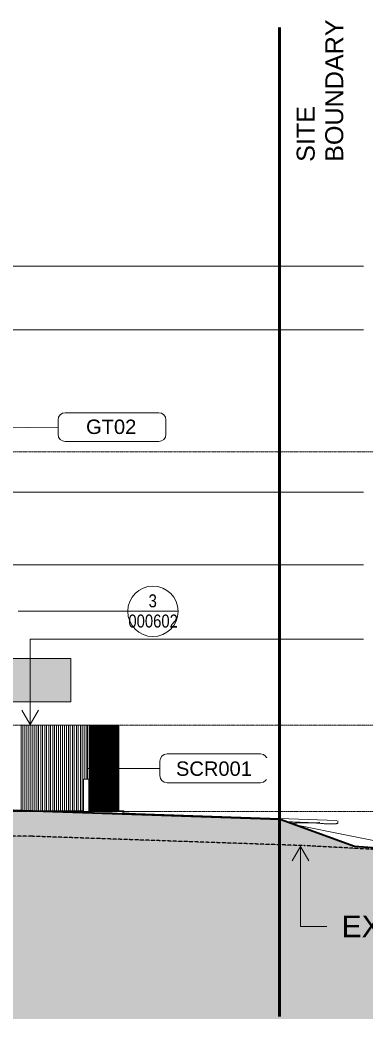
# Model space of a CAD drawing. Header units: millimetres. Extents: x 4237772 to 4686020, y -673 to 29459.
# Drawn here: x 4353782 to 4363405, y -567 to 27199 of the extents above; entities that cross this region are included whole.
import ezdxf

# ---------------------------------------------------------------- set-up
doc = ezdxf.new("R2010")
doc.units = ezdxf.units.MM
for name, pattern in [('AEC_Center', [24, 12, -4, 4, -4]), ('BOUNDARY', [16, 10, -3, 0, -3]), ('Existing Ground', [4.5, 3, -1.5])]:
    doc.linetypes.add(name, pattern=pattern)
for name, color, linetype, lineweight in [('A-ANNO-SYMB', 150, 'Continuous', 5), ('A-DETL', 90, 'Continuous', 18), ('A-DETL-GENF', 92, 'Continuous', 5), ('A-FLOR', 192, 'Continuous', 5), ('A-FLOR-LEVL', 51, 'Continuous', 5), ('A-GENM', 13, 'Continuous', 5), ('A-GLAZ-CWMG', 51, 'Continuous', 5), ('A-ROOF-IDEN', 132, 'Continuous', 5), ('A-WALL-IDEN', 211, 'Continuous', 5), ('C-TOPO', 7, 'Continuous', 5), ('G-ANNO-TEXT', 231, 'Continuous', 5), ('P-EQPM', 6, 'Continuous', 5), ('Q-SPCQ', 91, 'Continuous', 5)]:
    doc.layers.add(name, color=color, linetype=linetype, lineweight=lineweight)
doc.styles.add('Arial', font='arial.ttf', dxfattribs={"height": 500})
doc.styles.add('Arial Narrow_1', font='ARIALN.TTF', dxfattribs={"height": 360})
doc.styles.add('Arial_1', font='arial.ttf', dxfattribs={"height": 600})
doc.styles.add('Arial_2', font='arial.ttf', dxfattribs={"height": 400})

# ---------------------------------------------------------------- blocks, each defined once
blk = doc.blocks.new('Rectangular Mullion - 50 x 50mm-1158589-SECTION - GRIDS C4-C5')
at = {"layer": 'A-GLAZ-CWMG'}
for p, q in [((4356523, 7600), (4356527, 7600)), ((4356527, 7600), (4356527, 5215))]:
    blk.add_line(p, q, dxfattribs=at)
blk = doc.blocks.new('Rectangular Mullion - 50 x 50mm-V1-SECTION - GRIDS C4-C5')
at = {"layer": 'A-GLAZ-CWMG'}
for p, q in [((4356508, 7600), (4356516, 7600)), ((4356516, 7600), (4356523, 7600)), ((4356516, 7600), (4356516, 5215)), ((4356523, 7600), (4356523, 5215))]:
    blk.add_line(p, q, dxfattribs=at)
blk = doc.blocks.new('Rectangular Mullion - 50 x 50mm-V2-SECTION - GRIDS C4-C5')
at = {"layer": 'A-GLAZ-CWMG'}
for p, q in [((4355572, 7600), (4355622, 7600)), ((4355572, 7600), (4355572, 6100)), ((4355622, 7600), (4355622, 6100))]:
    blk.add_line(p, q, dxfattribs=at)
blk = doc.blocks.new('Rectangular Mullion - 50 x 50mm-V3-SECTION - GRIDS C4-C5')
at = {"layer": 'A-GLAZ-CWMG'}
for p, q in [((4355462, 7600), (4355512, 7600)), ((4355462, 7600), (4355462, 5215)), ((4355512, 7600), (4355512, 5215))]:
    blk.add_line(p, q, dxfattribs=at)
blk = doc.blocks.new('Rectangular Mullion - 50 x 50mm-V4-SECTION - GRIDS C4-C5')
at = {"layer": 'A-GLAZ-CWMG'}
for p, q in [((4354032, 7600), (4354082, 7600)), ((4354032, 7600), (4354032, 5217)), ((4354082, 7600), (4354082, 5215))]:
    blk.add_line(p, q, dxfattribs=at)
blk = doc.blocks.new('Rectangular Mullion - 50 x 50mm-V5-SECTION - GRIDS C4-C5')
at = {"layer": 'A-GLAZ-CWMG'}
for p, q in [((4353922, 7600), (4353972, 7600)), ((4353922, 7600), (4353922, 5221)), ((4353972, 7600), (4353972, 5219))]:
    blk.add_line(p, q, dxfattribs=at)
blk = doc.blocks.new('Rectangular Mullion - 50 x 50mm-V6-SECTION - GRIDS C4-C5')
at = {"layer": 'A-GLAZ-CWMG'}
for p, q in [((4353812, 7600), (4353862, 7600)), ((4353812, 7600), (4353812, 5224)), ((4353862, 7600), (4353862, 5223))]:
    blk.add_line(p, q, dxfattribs=at)
blk = doc.blocks.new('Mechanical - Condensers - Mechanical - Condensers-1249279-SECTION - GRIDS C4-C5')
at = {"layer": 'A-GENM'}
h = blk.add_hatch(color=256, dxfattribs=at)
h.paths.add_polyline_path([(4350696, 8350), (4351922, 8350), (4351922, 9350), (4351696, 9350), (4351696, 10990), (4350696, 10990), (4350696, 8615)])
h.paths.add_polyline_path([(4355196, 8350), (4355196, 9350), (4352935, 9350), (4352935, 8350), (4354865, 8350)])
h = blk.add_hatch(color=256, dxfattribs=at)
h.paths.add_polyline_path([(4351696, 9350), (4351922, 9350), (4351922, 9450), (4351796, 9450), (4351696, 9350)])
h.paths.add_polyline_path([(4353875, 9350), (4355196, 9350), (4355196, 9450), (4352935, 9449), (4352935, 9350)])
h = blk.add_hatch(color=256, dxfattribs=at)
h.paths.add_polyline_path([(4350596, 8250), (4351922, 8250), (4351922, 8350), (4350696, 8350), (4350600, 8253)])
h.paths.add_polyline_path([(4355196, 8250), (4355196, 8350), (4352935, 8350), (4352935, 8250), (4354865, 8250)])
for p, q in [((4355196, 9450), (4352935, 9450)), ((4355196, 9350), (4355196, 9450)), ((4355196, 9350), (4355196, 8350)), ((4355196, 8250), (4355196, 8350)), ((4352935, 8250), (4355196, 8250))]:
    blk.add_line(p, q, dxfattribs=at)
blk = doc.blocks.new('Water Tanks2 - Water Tanks-2269628-SECTION - GRIDS C4-C5')
at = {"layer": 'P-EQPM'}
for p, q in [((4352931, 7600), (4352871, 7600)), ((4353041, 7600), (4352981, 7600)), ((4353151, 7600), (4353091, 7600)), ((4353261, 7600), (4353201, 7600)), ((4353371, 7600), (4353314, 7600)), ((4353481, 7600), (4353422, 7600)), ((4353591, 7600), (4353532, 7600)), ((4353702, 7600), (4353642, 7600)), ((4353812, 7600), (4353752, 7600)), ((4353922, 7600), (4353862, 7600)), ((4354032, 7600), (4353972, 7600)), ((4354142, 7600), (4354082, 7600)), ((4354252, 7600), (4354193, 7600)), ((4354339, 7600), (4354302, 7600)), ((4354362, 7600), (4354339, 7600)), ((4354472, 7600), (4354412, 7600)), ((4354582, 7600), (4354522, 7600)), ((4354692, 7600), (4354632, 7600)), ((4354802, 7600), (4354742, 7600)), ((4354912, 7600), (4354853, 7600)), ((4355023, 7600), (4354963, 7600)), ((4355133, 7600), (4355072, 7600)), ((4355243, 7600), (4355183, 7600)), ((4355352, 7600), (4355293, 7600)), ((4355463, 7600), (4355403, 7600)), ((4355573, 7600), (4355513, 7600)), ((4355657, 7600), (4355623, 7600))]:
    blk.add_line(p, q, dxfattribs=at)
blk = doc.blocks.new('Bollard_Typical - 150mm Diameter - BOL001 _fixed_-1895789-SECTION - GRIDS C4-C5')
at = {"layer": 'Q-SPCQ', "lineweight": 18}
for p, q in [((4355546, 6100), (4355546, 5200)), ((4355607, 6100), (4355546, 6100)), ((4355696, 6100), (4355607, 6100)), ((4355696, 5200), (4355696, 6100))]:
    blk.add_line(p, q, dxfattribs=at)
blk = doc.blocks.new('Rectangular Mullion - 50 x 50mm-V202-SECTION - GRIDS C4-C5')
at = {"layer": 'A-GLAZ-CWMG'}
for p, q in [((4355656, 7600), (4355705, 7600)), ((4355656, 6100), (4355656, 7600)), ((4355705, 7600), (4355712, 7600)), ((4355705, 7600), (4355705, 5215)), ((4355712, 7600), (4355712, 5215))]:
    blk.add_line(p, q, dxfattribs=at)
blk = doc.blocks.new('Wall Tag - Wall Tag 15W-1077267-SECTION - GRIDS C4-C5')
at = {"layer": 'A-WALL-IDEN'}
for p, q in [((4360472, 6800), (4357872, 6800)), ((4357672, 6600), (4357672, 6200)), ((4360672, 6200), (4360672, 6600)), ((4357872, 6000), (4360472, 6000))]:
    blk.add_line(p, q, dxfattribs=at)
for centre, start, end in [((4357872, 6600), 90, 180), ((4360472, 6600), 360, 90), ((4357872, 6200), 180, 270), ((4360472, 6200), 270, 0)]:
    blk.add_arc(centre, 200, start, end, dxfattribs=at)
blk = doc.blocks.new('Section - Type 1-207233-SECTION - GRIDS C4-C5')
at = {"layer": 'A-ANNO-SYMB'}
blk.add_line((4356779, 10764), (4358179, 10764), dxfattribs=at)
for start, end in [(0, 180), (180, 0)]:
    blk.add_arc((4357479, 10764), 700, start, end, dxfattribs=at)
blk = doc.blocks.new('Gutter Tag - Roof Tag 15W-1593562-SECTION - GRIDS C4-C5')
at = {"layer": 'A-ROOF-IDEN'}
for p, q in [((4357641, 16284), (4355041, 16284)), ((4354841, 16084), (4354841, 15684)), ((4357841, 15684), (4357841, 16084)), ((4355041, 15484), (4357641, 15484))]:
    blk.add_line(p, q, dxfattribs=at)
for centre, start, end in [((4355041, 16084), 90, 180), ((4357641, 16084), 360, 90), ((4355041, 15684), 180, 270), ((4357641, 15684), 270, 0)]:
    blk.add_arc(centre, 200, start, end, dxfattribs=at)

msp = doc.modelspace()

# ---------------------------------------------------------------- hatches: boundary and pattern name
at = {"layer": 'A-DETL-GENF'}
h = msp.add_hatch(dxfattribs=at)
h.set_pattern_fill('FP_179', color=9, style=0, pattern_type=2)
h.set_pattern_definition([(135, (4308746.76, 10479), (-707.1068, 6e-14), [500, -500]), (135, (4308879.34, 10611.6), (-707.1068, 6e-14), [500, -500]), (135, (4309011.9, 10744.2), (-707.1068, 6e-14), [500, -500]), (45, (4308746.76, 10390.63), (0, 707.1068), [500, -500]), (45, (4308879.34, 10258.05), (0, 707.1068), [500, -500]), (45, (4309011.9, 10125.47), (0, 707.1068), [500, -500])])
h.paths.add_polyline_path([(4363256, 4200), (4363256, 4200), (4363279, 4195)])
h.paths.add_polyline_path([(4245977, -567), (4286240, -567), (4286240, -567), (4372683, -567), (4372683, 3455), (4371508, 3533), (4369528, 3533), (4367571, 3926), (4363179, 4217), (4363178, 4218), (4363083, 4224), (4362969, 4265), (4362957, 4270), (4361016, 4976), (4353322, 5241), (4353322, 4300), (4350898, 4300), (4350898, 4624), (4350622, 4900), (4335082, 4900), (4334682, 4500), (4334682, 4100), (4330682, 4100), (4330682, 4500), (4330282, 4900), (4314682, 4900), (4314382, 4600), (4314382, 4300), (4311982, 4300), (4311982, 4900), (4270800, 4900), (4277901, 5064), (4268019, 5024), (4264656, 5200), (4248842, 5200), (4245977, 5050), (4245977, 225)])

# ---------------------------------------------------------------- linework, layer by layer
at = {"layer": 'A-ANNO-SYMB'}
msp.add_line((4353731, 10764), (4356779, 10764), dxfattribs=at)
at = {"layer": 'A-DETL', "linetype": 'BOUNDARY', "lineweight": 50}
msp.add_line((4360996, -500), (4360996, 27000), dxfattribs=at)
at = {"layer": 'A-DETL', "lineweight": 35}
for p, q in [((4361016, 4976), (4353322, 5241)), ((4363083, 4224), (4361016, 4976)), ((4367587, 3925), (4363083, 4224))]:
    msp.add_line(p, q, dxfattribs=at)
at = {"layer": 'A-DETL', "lineweight": 13}
msp.add_line((4357696, 5200), (4356672, 5200), dxfattribs=at)
at = {"layer": 'A-DETL', "linetype": 'Existing Ground', "lineweight": 25}
for p, q in [((4354135, 4513), (4349498, 4565)), ((4361706, 4251), (4354076, 4513)), ((4367577, 3934), (4361706, 4251))]:
    msp.add_line(p, q, dxfattribs=at)
at = {"layer": 'A-FLOR'}
for p, q in [((4354084, 5215), (4355547, 5215)), ((4355124, 5200), (4356302, 5200)), ((4355152, 5178), (4356302, 5166)), ((4355695, 5215), (4356302, 5215)), ((4355839, 5171), (4355839, 5215)), ((4356672, 5215), (4356302, 5215)), ((4356672, 5200), (4356302, 5200)), ((4358153, 5075), (4356302, 5166)), ((4356806, 5154), (4356633, 5160)), ((4356672, 5157), (4356672, 5215)), ((4356672, 5157), (4356672, 5200)), ((4356722, 5157), (4362591, 4955)), ((4362008, 4885), (4361150, 4927)), ((4361175, 4918), (4361968, 4887)), ((4361480, 4880), (4361285, 4878)), ((4361970, 4887), (4362008, 4885)), ((4362008, 4885), (4361987, 4885)), ((4362624, 4871), (4362624, 4944))]:
    msp.add_line(p, q, dxfattribs=at)
at = {"layer": 'A-FLOR', "lineweight": 15}
for p, q in [((4355124, 5200), (4354519, 5200)), ((4355124, 5179), (4355124, 5200))]:
    msp.add_line(p, q, dxfattribs=at)
at = {"layer": 'A-FLOR'}
for points in [[(4356302, 5166), (4356317, 5166), (4356331, 5166), (4356345, 5166)], [(4356624, 5161), (4356628, 5160), (4356632, 5160), (4356636, 5160)], [(4362121, 4894), (4362085, 4891), (4362048, 4888), (4362008, 4885)], [(4362624, 4944), (4362624, 4944), (4362624, 4945), (4362623, 4945)]]:
    msp.add_open_spline(points, degree=3, dxfattribs=at)
at = {"layer": 'A-FLOR-LEVL', "linetype": 'AEC_Center'}
for p, q in [((4238572, 15200), (4377820, 15200)), ((4238572, 7600), (4377820, 7600)), ((4238572, 5200), (4377820, 5200))]:
    msp.add_line(p, q, dxfattribs=at)
at = {"layer": 'A-ROOF-IDEN'}
msp.add_line((4352687, 15857), (4354841, 15884), dxfattribs=at)
at = {"layer": 'A-WALL-IDEN'}
msp.add_line((4355682, 6400), (4357672, 6400), dxfattribs=at)
at = {"layer": 'C-TOPO'}
for p, q in [((4361349, 4873), (4361296, 4874)), ((4361349, 4873), (4361349, 4873)), ((4361426, 4871), (4361349, 4873)), ((4361427, 4871), (4361426, 4871)), ((4361426, 4871), (4361426, 4871)), ((4361503, 4884), (4361427, 4871)), ((4361504, 4884), (4361503, 4884)), ((4361580, 4884), (4361504, 4884)), ((4361581, 4884), (4361580, 4884)), ((4361657, 4885), (4361581, 4884)), ((4361658, 4885), (4361657, 4885)), ((4361659, 4885), (4361658, 4885)), ((4361735, 4885), (4361659, 4885)), ((4361736, 4885), (4361735, 4885)), ((4361812, 4886), (4361736, 4885)), ((4361813, 4886), (4361812, 4886)), ((4361813, 4886), (4361813, 4886)), ((4361889, 4886), (4361813, 4886)), ((4361891, 4886), (4361889, 4886)), ((4361892, 4886), (4361891, 4886)), ((4361968, 4887), (4361892, 4886)), ((4361969, 4887), (4361968, 4887)), ((4361970, 4887), (4361969, 4887)), ((4362008, 4883), (4361970, 4887)), ((4362120, 4872), (4362117, 4872)), ((4362243, 4862), (4362222, 4864)), ((4362311, 4858), (4362304, 4859)), ((4362401, 4855), (4362391, 4855)), ((4362457, 4854), (4362447, 4854)), ((4362519, 4856), (4362514, 4855)), ((4362558, 4858), (4362550, 4858)), ((4362613, 4873), (4362608, 4870)), ((4362617, 4876), (4362614, 4873)), ((4362623, 4892), (4362624, 4888))]:
    msp.add_line(p, q, dxfattribs=at)
at = {"layer": 'C-TOPO', "lineweight": 20}
for p, q in [((4362962, 4523), (4361401, 4836)), ((4363748, 4364), (4362962, 4523))]:
    msp.add_line(p, q, dxfattribs=at)
at = {"layer": 'C-TOPO', "flags": 128}
for points in [[(4362044, 4879), (4362026, 4881), (4362008, 4883)], [(4362045, 4879), (4362044, 4879), (4362044, 4879)], [(4362046, 4879), (4362046, 4879), (4362045, 4879)], [(4362115, 4872), (4362081, 4876), (4362046, 4879)], [(4362117, 4872), (4362116, 4872), (4362115, 4872)], [(4362181, 4867), (4362149, 4869), (4362121, 4872)], [(4362182, 4867), (4362182, 4867), (4362181, 4867)], [(4362184, 4867), (4362183, 4867), (4362182, 4867)], [(4362221, 4864), (4362214, 4864), (4362184, 4867)], [(4362245, 4862), (4362244, 4862), (4362243, 4862)], [(4362246, 4862), (4362246, 4862), (4362245, 4862)], [(4362301, 4859), (4362274, 4860), (4362246, 4862)], [(4362303, 4859), (4362302, 4859), (4362301, 4859)], [(4362304, 4859), (4362303, 4859), (4362303, 4859)], [(4362354, 4856), (4362330, 4857), (4362312, 4858)], [(4362356, 4856), (4362355, 4856), (4362354, 4856)], [(4362389, 4855), (4362379, 4855), (4362356, 4856)], [(4362402, 4855), (4362402, 4855), (4362401, 4855)], [(4362404, 4855), (4362403, 4855), (4362402, 4855)], [(4362445, 4854), (4362425, 4854), (4362404, 4855)], [(4362447, 4854), (4362446, 4854), (4362445, 4854)], [(4362484, 4854), (4362466, 4854), (4362458, 4854)], [(4362485, 4854), (4362484, 4854), (4362484, 4854)], [(4362487, 4854), (4362486, 4854), (4362485, 4854)], [(4362513, 4855), (4362504, 4855), (4362487, 4854)], [(4362520, 4856), (4362520, 4856), (4362519, 4856)], [(4362521, 4855), (4362521, 4855), (4362520, 4856)], [(4362548, 4858), (4362535, 4856), (4362521, 4855)], [(4362549, 4858), (4362549, 4858), (4362548, 4858)], [(4362550, 4858), (4362550, 4858), (4362549, 4858)], [(4362573, 4861), (4362562, 4859), (4362558, 4859)], [(4362574, 4861), (4362574, 4861), (4362573, 4861)], [(4362573, 4861), (4362573, 4861), (4362573, 4861)], [(4362591, 4864), (4362584, 4863), (4362574, 4861)], [(4362607, 4870), (4362601, 4867), (4362593, 4865)], [(4362593, 4865), (4362593, 4865), (4362593, 4865)], [(4362608, 4870), (4362608, 4870), (4362607, 4870)], [(4362618, 4876), (4362617, 4876), (4362617, 4876)], [(4362623, 4883), (4362621, 4880), (4362618, 4876)], [(4362618, 4876), (4362618, 4876), (4362618, 4876)], [(4362623, 4892), (4362623, 4892), (4362623, 4892)], [(4362623, 4884), (4362623, 4884), (4362623, 4883)], [(4362623, 4883), (4362623, 4883), (4362623, 4883)]]:
    msp.add_lwpolyline(points, dxfattribs=at)
at = {"layer": 'G-ANNO-TEXT', "color": 7}
for p, q in [((4344406, 20361), (4363338, 20361)), ((4349154, 18585), (4363338, 18585)), ((4352789, 14073), (4363338, 14073)), ((4352168, 12055), (4363338, 12055)), ((4354068, 9993), (4363338, 9993)), ((4354068, 7617), (4354068, 9993)), ((4354068, 7617), (4353837, 8017)), ((4354068, 7617), (4354299, 8017)), ((4361582, 4227), (4361351, 3827)), ((4361582, 4227), (4361813, 3827)), ((4361582, 4227), (4361582, 2007)), ((4361582, 2007), (4362319, 2007))]:
    msp.add_line(p, q, dxfattribs=at)

# ---------------------------------------------------------------- block references
at = {"layer": 'A-ANNO-SYMB'}
msp.add_blockref('Section - Type 1-207233-SECTION - GRIDS C4-C5', (0, 0), dxfattribs=at)
at = {"layer": 'A-GENM'}
msp.add_blockref('Mechanical - Condensers - Mechanical - Condensers-1249279-SECTION - GRIDS C4-C5', (0, 0), dxfattribs=at)
at = {"layer": 'A-GLAZ-CWMG'}
for name, p in [('Rectangular Mullion - 50 x 50mm-V6-SECTION - GRIDS C4-C5', (0, 0)), ('Rectangular Mullion - 50 x 50mm-V5-SECTION - GRIDS C4-C5', (0, 0)), ('Rectangular Mullion - 50 x 50mm-V4-SECTION - GRIDS C4-C5', (0, 0)), ('Rectangular Mullion - 50 x 50mm-V3-SECTION - GRIDS C4-C5', (-1320, 0)), ('Rectangular Mullion - 50 x 50mm-V3-SECTION - GRIDS C4-C5', (-1210, 0)), ('Rectangular Mullion - 50 x 50mm-V3-SECTION - GRIDS C4-C5', (-1100, 0)), ('Rectangular Mullion - 50 x 50mm-V3-SECTION - GRIDS C4-C5', (-990, 0)), ('Rectangular Mullion - 50 x 50mm-V3-SECTION - GRIDS C4-C5', (-880, 0)), ('Rectangular Mullion - 50 x 50mm-V3-SECTION - GRIDS C4-C5', (-770, 0)), ('Rectangular Mullion - 50 x 50mm-V3-SECTION - GRIDS C4-C5', (-660, 0)), ('Rectangular Mullion - 50 x 50mm-V3-SECTION - GRIDS C4-C5', (-550, 0)), ('Rectangular Mullion - 50 x 50mm-V3-SECTION - GRIDS C4-C5', (-440, 0)), ('Rectangular Mullion - 50 x 50mm-V3-SECTION - GRIDS C4-C5', (-330, 0)), ('Rectangular Mullion - 50 x 50mm-V3-SECTION - GRIDS C4-C5', (-220, 0)), ('Rectangular Mullion - 50 x 50mm-V3-SECTION - GRIDS C4-C5', (-110, 0)), ('Rectangular Mullion - 50 x 50mm-V3-SECTION - GRIDS C4-C5', (0, 0)), ('Rectangular Mullion - 50 x 50mm-V2-SECTION - GRIDS C4-C5', (0, 0)), ('Rectangular Mullion - 50 x 50mm-V202-SECTION - GRIDS C4-C5', (0, 0)), ('Rectangular Mullion - 50 x 50mm-V1-SECTION - GRIDS C4-C5', (-796, 0)), ('Rectangular Mullion - 50 x 50mm-V1-SECTION - GRIDS C4-C5', (-781, 0)), ('Rectangular Mullion - 50 x 50mm-V1-SECTION - GRIDS C4-C5', (-766, 0)), ('Rectangular Mullion - 50 x 50mm-V1-SECTION - GRIDS C4-C5', (-752, 0)), ('Rectangular Mullion - 50 x 50mm-V1-SECTION - GRIDS C4-C5', (-737, 0)), ('Rectangular Mullion - 50 x 50mm-V1-SECTION - GRIDS C4-C5', (-722, 0)), ('Rectangular Mullion - 50 x 50mm-V1-SECTION - GRIDS C4-C5', (-707, 0)), ('Rectangular Mullion - 50 x 50mm-V1-SECTION - GRIDS C4-C5', (-693, 0)), ('Rectangular Mullion - 50 x 50mm-V1-SECTION - GRIDS C4-C5', (-678, 0)), ('Rectangular Mullion - 50 x 50mm-V1-SECTION - GRIDS C4-C5', (-663, 0)), ('Rectangular Mullion - 50 x 50mm-V1-SECTION - GRIDS C4-C5', (-649, 0)), ('Rectangular Mullion - 50 x 50mm-V1-SECTION - GRIDS C4-C5', (-634, 0)), ('Rectangular Mullion - 50 x 50mm-V1-SECTION - GRIDS C4-C5', (-619, 0)), ('Rectangular Mullion - 50 x 50mm-V1-SECTION - GRIDS C4-C5', (-604, 0)), ('Rectangular Mullion - 50 x 50mm-V1-SECTION - GRIDS C4-C5', (-590, 0)), ('Rectangular Mullion - 50 x 50mm-V1-SECTION - GRIDS C4-C5', (-575, 0)), ('Rectangular Mullion - 50 x 50mm-V1-SECTION - GRIDS C4-C5', (-560, 0)), ('Rectangular Mullion - 50 x 50mm-V1-SECTION - GRIDS C4-C5', (-545, 0)), ('Rectangular Mullion - 50 x 50mm-V1-SECTION - GRIDS C4-C5', (-531, 0)), ('Rectangular Mullion - 50 x 50mm-V1-SECTION - GRIDS C4-C5', (-516, 0)), ('Rectangular Mullion - 50 x 50mm-V1-SECTION - GRIDS C4-C5', (-501, 0)), ('Rectangular Mullion - 50 x 50mm-V1-SECTION - GRIDS C4-C5', (-486, 0)), ('Rectangular Mullion - 50 x 50mm-V1-SECTION - GRIDS C4-C5', (-472, 0)), ('Rectangular Mullion - 50 x 50mm-V1-SECTION - GRIDS C4-C5', (-457, 0)), ('Rectangular Mullion - 50 x 50mm-V1-SECTION - GRIDS C4-C5', (-442, 0)), ('Rectangular Mullion - 50 x 50mm-V1-SECTION - GRIDS C4-C5', (-427, 0)), ('Rectangular Mullion - 50 x 50mm-V1-SECTION - GRIDS C4-C5', (-413, 0)), ('Rectangular Mullion - 50 x 50mm-V1-SECTION - GRIDS C4-C5', (-398, 0)), ('Rectangular Mullion - 50 x 50mm-V1-SECTION - GRIDS C4-C5', (-383, 0)), ('Rectangular Mullion - 50 x 50mm-V1-SECTION - GRIDS C4-C5', (-368, 0)), ('Rectangular Mullion - 50 x 50mm-V1-SECTION - GRIDS C4-C5', (-354, 0)), ('Rectangular Mullion - 50 x 50mm-V1-SECTION - GRIDS C4-C5', (-339, 0)), ('Rectangular Mullion - 50 x 50mm-V1-SECTION - GRIDS C4-C5', (-324, 0)), ('Rectangular Mullion - 50 x 50mm-V1-SECTION - GRIDS C4-C5', (-310, 0)), ('Rectangular Mullion - 50 x 50mm-V1-SECTION - GRIDS C4-C5', (-295, 0)), ('Rectangular Mullion - 50 x 50mm-V1-SECTION - GRIDS C4-C5', (-280, 0)), ('Rectangular Mullion - 50 x 50mm-V1-SECTION - GRIDS C4-C5', (-265, 0)), ('Rectangular Mullion - 50 x 50mm-V1-SECTION - GRIDS C4-C5', (-251, 0)), ('Rectangular Mullion - 50 x 50mm-V1-SECTION - GRIDS C4-C5', (-236, 0)), ('Rectangular Mullion - 50 x 50mm-V1-SECTION - GRIDS C4-C5', (-221, 0)), ('Rectangular Mullion - 50 x 50mm-V1-SECTION - GRIDS C4-C5', (-206, 0)), ('Rectangular Mullion - 50 x 50mm-V1-SECTION - GRIDS C4-C5', (-192, 0)), ('Rectangular Mullion - 50 x 50mm-V1-SECTION - GRIDS C4-C5', (-177, 0)), ('Rectangular Mullion - 50 x 50mm-V1-SECTION - GRIDS C4-C5', (-162, 0)), ('Rectangular Mullion - 50 x 50mm-V1-SECTION - GRIDS C4-C5', (-147, 0)), ('Rectangular Mullion - 50 x 50mm-V1-SECTION - GRIDS C4-C5', (-133, 0)), ('Rectangular Mullion - 50 x 50mm-V1-SECTION - GRIDS C4-C5', (-118, 0)), ('Rectangular Mullion - 50 x 50mm-V1-SECTION - GRIDS C4-C5', (-103, 0)), ('Rectangular Mullion - 50 x 50mm-V1-SECTION - GRIDS C4-C5', (-88, 0)), ('Rectangular Mullion - 50 x 50mm-V1-SECTION - GRIDS C4-C5', (-74, 0)), ('Rectangular Mullion - 50 x 50mm-V1-SECTION - GRIDS C4-C5', (-59, 0)), ('Rectangular Mullion - 50 x 50mm-V1-SECTION - GRIDS C4-C5', (-44, 0)), ('Rectangular Mullion - 50 x 50mm-V1-SECTION - GRIDS C4-C5', (-29, 0)), ('Rectangular Mullion - 50 x 50mm-V1-SECTION - GRIDS C4-C5', (-15, 0)), ('Rectangular Mullion - 50 x 50mm-V1-SECTION - GRIDS C4-C5', (0, 0)), ('Rectangular Mullion - 50 x 50mm-1158589-SECTION - GRIDS C4-C5', (0, 0))]:
    msp.add_blockref(name, p, dxfattribs=at)
at = {"layer": 'A-ROOF-IDEN'}
msp.add_blockref('Gutter Tag - Roof Tag 15W-1593562-SECTION - GRIDS C4-C5', (0, 0), dxfattribs=at)
at = {"layer": 'A-WALL-IDEN'}
msp.add_blockref('Wall Tag - Wall Tag 15W-1077267-SECTION - GRIDS C4-C5', (0, 0), dxfattribs=at)
at = {"layer": 'P-EQPM'}
msp.add_blockref('Water Tanks2 - Water Tanks-2269628-SECTION - GRIDS C4-C5', (0, 0), dxfattribs=at)
at = {"layer": 'Q-SPCQ'}
msp.add_blockref('Bollard_Typical - 150mm Diameter - BOL001 _fixed_-1895789-SECTION - GRIDS C4-C5', (0, 0), dxfattribs=at)

# ---------------------------------------------------------------- texts
at = {"layer": 'A-ANNO-SYMB', "char_height": 360, "attachment_point": 1, "style": 'Arial Narrow_1'}
for s, insert, width in [('3', (4357359, 11236), 272.57), ('000602', (4356797, 10674), 1635.44)]:
    msp.add_mtext(s, dxfattribs=dict(at, insert=insert, width=width))
at = {"layer": 'G-ANNO-TEXT', "color": 7, "char_height": 500, "attachment_point": 1, "rotation": 90, "style": 'Arial'}
for s, insert, width in [('BOUNDARY', (4362271, 23256), 4778.06), ('SITE ', (4361477, 23256), 2132.49)]:
    msp.add_mtext(s, dxfattribs=dict(at, insert=insert, width=width))
at = {"layer": 'G-ANNO-TEXT', "color": 7, "insert": (4362725, 2307), "char_height": 600, "width": 12217.72, "attachment_point": 1, "style": 'Arial_1'}
msp.add_mtext('EXISTING GROUND LINE', dxfattribs=at)

# ---------------------------------------------------------------- next in the draw order: texts
at = {"layer": 'A-ROOF-IDEN', "insert": (4355620, 16093), "char_height": 400, "width": 1715.61, "attachment_point": 1, "style": 'Arial_2', "bg_fill": 3, "box_fill_scale": 1.25, "bg_fill_color": 256, "bg_fill_true_color": 13158600, "bg_fill_transparency": 0}
msp.add_mtext('GT02', dxfattribs=at)
at = {"layer": 'A-WALL-IDEN', "insert": (4358120, 6592), "char_height": 400, "width": 2613.5, "attachment_point": 1, "style": 'Arial_2', "bg_fill": 3, "box_fill_scale": 1.25, "bg_fill_color": 256, "bg_fill_true_color": 13158600, "bg_fill_transparency": 0}
msp.add_mtext('SCR001', dxfattribs=at)

doc.saveas('drawing.dxf')
